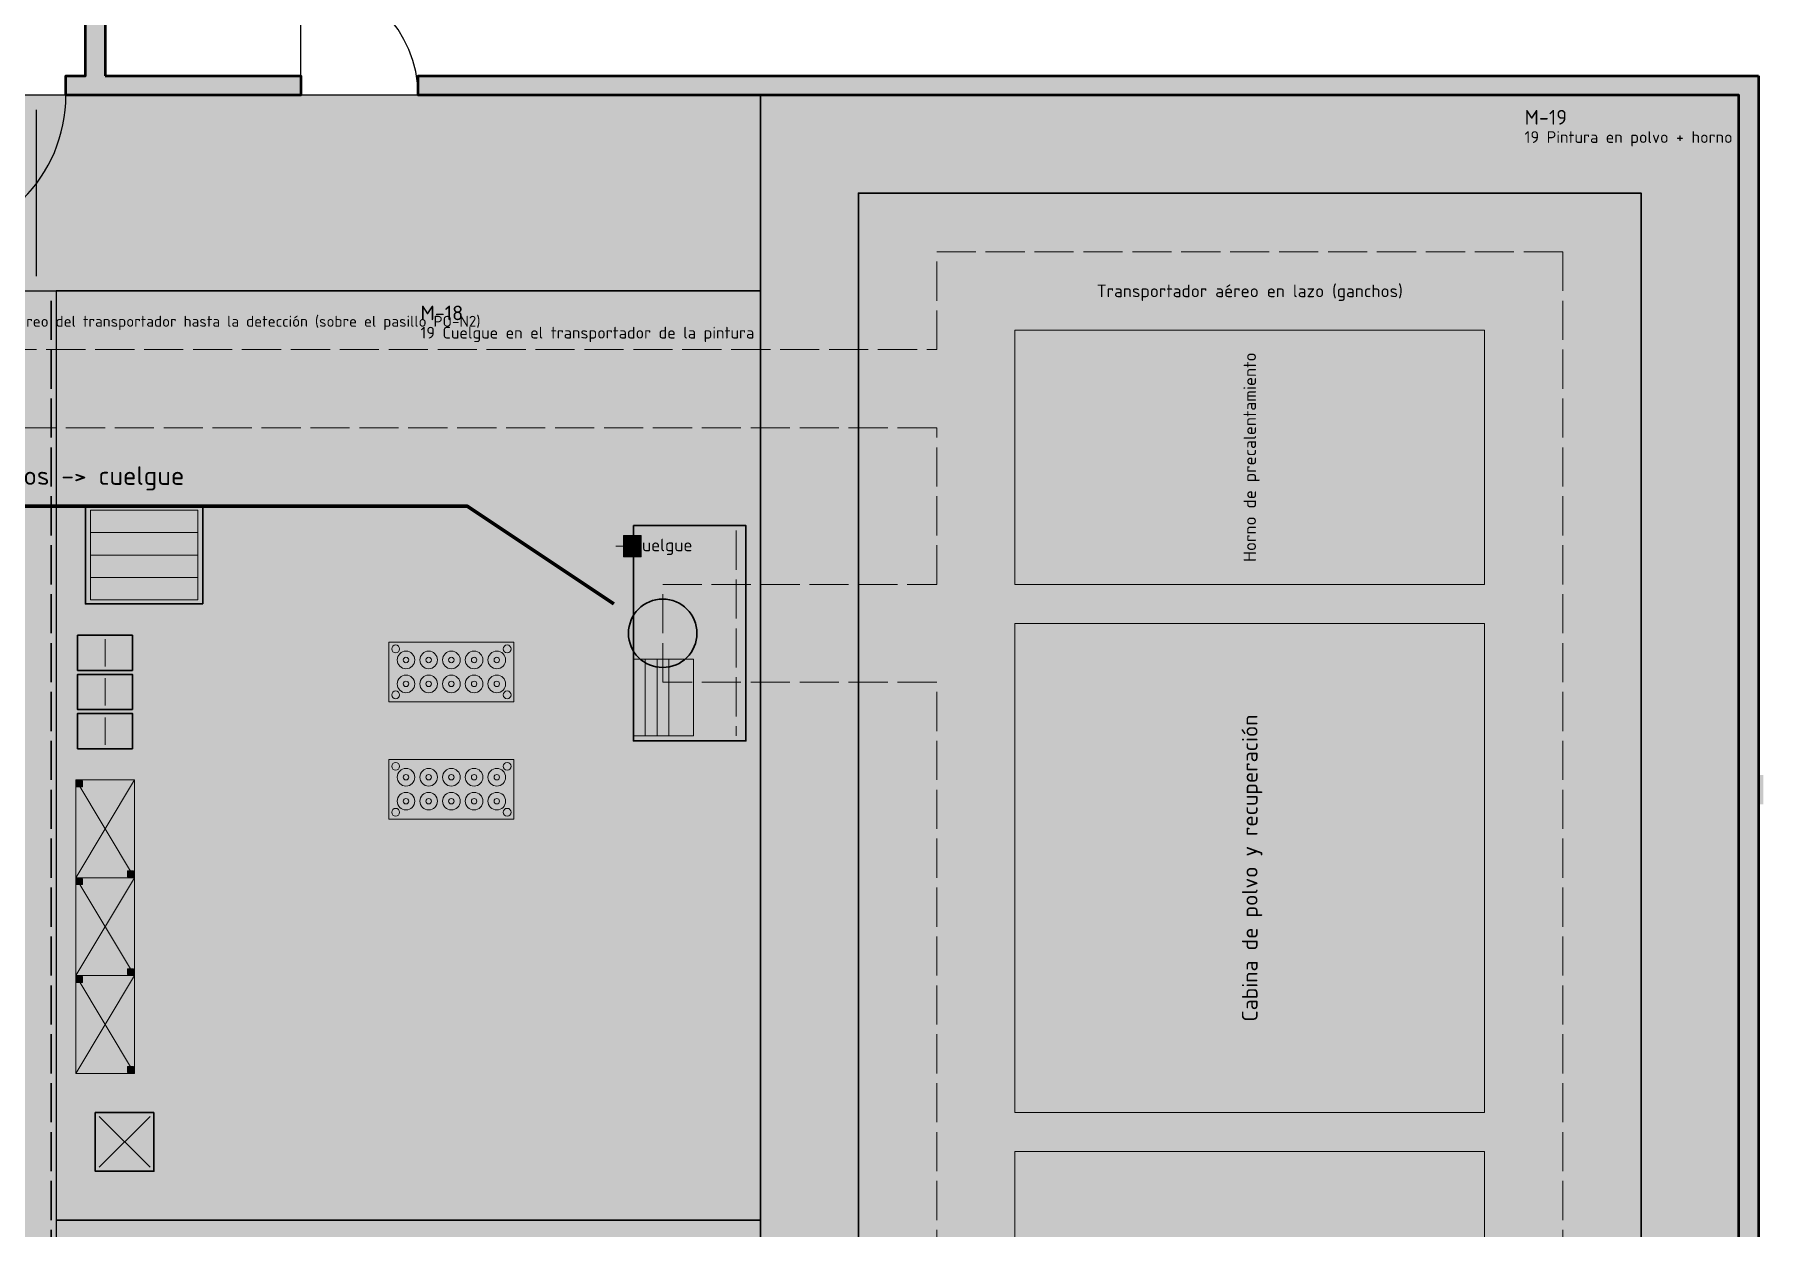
# Model space of a CAD drawing. Header units: millimetres. Extents: x 0 to 1189, y 0 to 841.
# Drawn here: x 702.8 to 879.5, y 574.3 to 696.2 of the extents above; entities that cross this region are included whole.
import ezdxf
from ezdxf.enums import TextEntityAlignment as Align

# ---------------------------------------------------------------- set-up
doc = ezdxf.new("R2010")
doc.units = ezdxf.units.MM
doc.linetypes.add('IRAM-E-TRAZOS', pattern=[5, 4, -1])
for name, color, linetype, lineweight in [('A-ABERTURA', 7, 'CONTINUOUS', 25), ('A-COLUMNA', 7, 'CONTINUOUS', 50), ('A-EQUIPO-FINO', 8, 'CONTINUOUS', 13), ('A-EQUIPO-OCULTO', 8, 'IRAM-E-TRAZOS', 13), ('A-EQUIPO-RELLENO', 9, 'CONTINUOUS', 13), ('A-MURO', 7, 'CONTINUOUS', 50), ('A-RELLENO', 9, 'CONTINUOUS', 13), ('A-SECTOR', 1, 'CONTINUOUS', 25), ('A-SECTOR-TXT', 1, 'CONTINUOUS', 25), ('A-TEXTO', 7, 'CONTINUOUS', 18), ('F-SE', 30, 'CONTINUOUS', 70)]:
    doc.layers.add(name, color=color, linetype=linetype, lineweight=lineweight)
for name, color, linetype, lineweight, true_color in [('A-DEFENSA', 2, 'CONTINUOUS', 35, 0xe6b400), ('A-DEM-RO', 1, 'CONTINUOUS', 35, 0xd21e1e), ('A-EQUIPO', 30, 'CONTINUOUS', 35, 0xe67800), ('A-PASILLO', 2, 'IRAM-E-TRAZOS', 35, 0xd7a500), ('A-SENDA', 2, 'CONTINUOUS', 25, 0xd7a500)]:
    doc.layers.add(name, color=color, linetype=linetype, lineweight=lineweight, true_color=true_color)
doc.styles.add('ISO3098', font='isocpeur.ttf')

msp = doc.modelspace()

# ---------------------------------------------------------------- hatches: boundary and pattern name
at = {"layer": 'A-COLUMNA', "true_color": 0x000000}
h = msp.add_hatch(color=7, dxfattribs=at)
h.dxf.hatch_style = 1
h.paths.add_polyline_path([(723, 688), (727, 688), (727, 692), (723, 692)])
h = msp.add_hatch(color=7, dxfattribs=at)
h.dxf.hatch_style = 1
h.paths.add_polyline_path([(799, 688), (803, 688), (803, 692), (799, 692)])
h = msp.add_hatch(color=7, dxfattribs=at)
h.dxf.hatch_style = 1
h.paths.add_polyline_path([(875, 688), (879, 688), (879, 692), (875, 692)])
h = msp.add_hatch(color=7, dxfattribs=at)
h.dxf.hatch_style = 1
h.paths.add_polyline_path([(876.5, 617.5), (879.5, 617.5), (879.5, 620.5), (876.5, 620.5)])
at = {"layer": 'A-EQUIPO-RELLENO', "true_color": 0xfff8f0}
h = msp.add_hatch(color=7, dxfattribs=at)
h.dxf.hatch_style = 1
h.paths.add_polyline_path([(787, 430), (867, 430), (867, 680), (787, 680)])
at = {"layer": 'A-EQUIPO-RELLENO', "true_color": 0xfae4d2}
h = msp.add_hatch(color=7, dxfattribs=at)
h.dxf.hatch_style = 1
h.paths.add_polyline_path([(803, 640), (851, 640), (851, 666), (803, 666)])
at = {"layer": 'A-EQUIPO-RELLENO', "true_color": 0xeedec0}
h = msp.add_hatch(color=7, dxfattribs=at)
h.dxf.hatch_style = 1
h.paths.add_polyline_path([(719.5, 638.4), (719.5, 647.6), (708.5, 647.6), (708.5, 638.4)])
at = {"layer": 'A-EQUIPO-RELLENO', "true_color": 0xcdd0d4}
h = msp.add_hatch(color=7, dxfattribs=at)
h.dxf.hatch_style = 1
h.paths.add_polyline_path([(763, 645), (763, 642.8), (764.8, 642.8), (764.8, 645)])
at = {"layer": 'A-EQUIPO-RELLENO', "true_color": 0xeedec0}
h = msp.add_hatch(color=7, dxfattribs=at)
h.dxf.hatch_style = 1
h.paths.add_polyline_path([(764, 646), (764, 624), (775.5, 624), (775.5, 646)])
at = {"layer": 'A-EQUIPO-RELLENO', "true_color": 0xfaecc8}
h = msp.add_hatch(color=7, dxfattribs=at)
h.dxf.hatch_style = 1
h.paths.add_polyline_path([(712.8, 631.2), (712.8, 634.8), (707.2, 634.8), (707.2, 631.2)])
at = {"layer": 'A-EQUIPO-RELLENO', "true_color": 0xe8eede}
h = msp.add_hatch(color=7, dxfattribs=at)
h.dxf.hatch_style = 1
h.paths.add_polyline_path([(803, 586), (851, 586), (851, 636), (803, 636)])
at = {"layer": 'A-EQUIPO-RELLENO', "true_color": 0xeeeeee}
h = msp.add_hatch(color=7, dxfattribs=at)
h.dxf.hatch_style = 1
h.paths.add_polyline_path([(739, 628), (751.8, 628), (751.8, 634.1), (739, 634.1)])
at = {"layer": 'A-EQUIPO-RELLENO', "true_color": 0xfaecc8}
h = msp.add_hatch(color=7, dxfattribs=at)
h.dxf.hatch_style = 1
h.paths.add_polyline_path([(712.8, 627.2), (712.8, 630.8), (707.2, 630.8), (707.2, 627.2)])
h = msp.add_hatch(color=7, dxfattribs=at)
h.dxf.hatch_style = 1
h.paths.add_polyline_path([(712.8, 623.2), (712.8, 626.8), (707.2, 626.8), (707.2, 623.2)])
at = {"layer": 'A-EQUIPO-RELLENO', "true_color": 0xeeeeee}
h = msp.add_hatch(color=7, dxfattribs=at)
h.dxf.hatch_style = 1
h.paths.add_polyline_path([(739, 616), (751.8, 616), (751.8, 622.1), (739, 622.1)])
h = msp.add_hatch(color=7, dxfattribs=at)
h.dxf.hatch_style = 1
h.paths.add_polyline_path([(713, 610), (713, 620), (707, 620), (707, 610)])
at = {"layer": 'A-EQUIPO-RELLENO', "true_color": 0x969ba0}
h = msp.add_hatch(color=7, dxfattribs=at)
h.dxf.hatch_style = 1
h.paths.add_polyline_path([(707.7, 619.3), (707.7, 619.9), (707.1, 619.9), (707.1, 619.3)])
at = {"layer": 'A-EQUIPO-RELLENO', "true_color": 0xeeeeee}
h = msp.add_hatch(color=7, dxfattribs=at)
h.dxf.hatch_style = 1
h.paths.add_polyline_path([(713, 600), (713, 610), (707, 610), (707, 600)])
at = {"layer": 'A-EQUIPO-RELLENO', "true_color": 0x969ba0}
h = msp.add_hatch(color=7, dxfattribs=at)
h.dxf.hatch_style = 1
h.paths.add_polyline_path([(707.7, 609.3), (707.7, 609.9), (707.1, 609.9), (707.1, 609.3)])
h = msp.add_hatch(color=7, dxfattribs=at)
h.dxf.hatch_style = 1
h.paths.add_polyline_path([(712.9, 610.1), (712.9, 610.7), (712.3, 610.7), (712.3, 610.1)])
at = {"layer": 'A-EQUIPO-RELLENO', "true_color": 0xeeeeee}
h = msp.add_hatch(color=7, dxfattribs=at)
h.dxf.hatch_style = 1
h.paths.add_polyline_path([(713, 590), (713, 600), (707, 600), (707, 590)])
at = {"layer": 'A-EQUIPO-RELLENO', "true_color": 0x969ba0}
h = msp.add_hatch(color=7, dxfattribs=at)
h.dxf.hatch_style = 1
h.paths.add_polyline_path([(707.7, 599.3), (707.7, 599.9), (707.1, 599.9), (707.1, 599.3)])
h = msp.add_hatch(color=7, dxfattribs=at)
h.dxf.hatch_style = 1
h.paths.add_polyline_path([(712.9, 600.1), (712.9, 600.7), (712.3, 600.7), (712.3, 600.1)])
h = msp.add_hatch(color=7, dxfattribs=at)
h.dxf.hatch_style = 1
h.paths.add_polyline_path([(712.9, 590.1), (712.9, 590.7), (712.3, 590.7), (712.3, 590.1)])
at = {"layer": 'A-EQUIPO-RELLENO', "true_color": 0xf5cdc8}
h = msp.add_hatch(color=7, dxfattribs=at)
h.dxf.hatch_style = 1
h.paths.add_polyline_path([(715, 586), (709, 586), (709, 580), (715, 580)])
at = {"layer": 'A-EQUIPO-RELLENO', "true_color": 0xfad7c8}
h = msp.add_hatch(color=7, dxfattribs=at)
h.dxf.hatch_style = 1
h.paths.add_polyline_path([(803, 488), (851, 488), (851, 582), (803, 582)])
at = {"layer": 'A-MURO', "true_color": 0x464646}
h = msp.add_hatch(color=7, dxfattribs=at)
h.dxf.hatch_style = 1
h.paths.add_polyline_path([(730, 692), (730, 690), (706, 690), (706, 692), (708, 692), (708, 705), (710, 705), (710, 692)])
h = msp.add_hatch(color=7, dxfattribs=at)
h.dxf.hatch_style = 1
h.paths.add_polyline_path([(879, 692), (879, 419.5), (877, 419.5), (877, 690), (742, 690), (742, 692)])
at = {"layer": 'A-RELLENO', "true_color": 0xfff4b4}
h = msp.add_hatch(color=7, dxfattribs=at)
h.dxf.hatch_style = 1
h.paths.add_polyline_path([(257, 670), (777, 670), (777, 690), (257, 690)])
at = {"layer": 'A-RELLENO', "true_color": 0xf6cfc3}
h = msp.add_hatch(color=7, dxfattribs=at)
h.dxf.hatch_style = 1
h.paths.add_polyline_path([(777, 420), (877, 420), (877, 690), (777, 690)])
at = {"layer": 'A-RELLENO', "true_color": 0xf6f6f6}
h = msp.add_hatch(color=7, dxfattribs=at)
h.dxf.hatch_style = 1
h.paths.add_polyline_path([(690, 420), (705, 420), (705, 670), (690, 670)])
at = {"layer": 'A-RELLENO', "true_color": 0xfde4c8}
h = msp.add_hatch(color=7, dxfattribs=at)
h.dxf.hatch_style = 1
h.paths.add_polyline_path([(705, 575), (777, 575), (777, 670), (705, 670)])
at = {"layer": 'A-RELLENO', "true_color": 0xf8d9c0}
h = msp.add_hatch(color=7, dxfattribs=at)
h.dxf.hatch_style = 1
h.paths.add_polyline_path([(705, 470), (777, 470), (777, 575), (705, 575)])
at = {"layer": 'F-SE', "true_color": 0xeb7800}
h = msp.add_hatch(color=7, dxfattribs=at)
h.dxf.hatch_style = 1
h.paths.add_polyline_path([(723.6, 648), (720.4, 648.8), (720.4, 647.2)])
h = msp.add_hatch(color=7, dxfattribs=at)
h.dxf.hatch_style = 1
h.paths.add_polyline_path([(756.65, 641.57), (754.43, 644.01), (753.55, 642.67)])
h = msp.add_hatch(color=7, dxfattribs=at)
h.dxf.hatch_style = 1
h.paths.add_polyline_path([(762, 638), (759.78, 640.44), (758.89, 639.11)])

# ---------------------------------------------------------------- linework, layer by layer
at = {"layer": 'A-ABERTURA'}
msp.add_line((730, 690), (730, 702), dxfattribs=at)
for centre, radius, start, end in [((730, 690), 12, 0, 90), ((691, 690), 15, -90, 0)]:
    msp.add_arc(centre, radius, start, end, dxfattribs=at)
at = {"layer": 'A-DEFENSA'}
msp.add_line((707, 670), (777, 670), dxfattribs=at)
at = {"layer": 'A-DEM-RO'}
for p, q in [((714.6, 585.6), (709.4, 580.4)), ((714.6, 580.4), (709.4, 585.6))]:
    msp.add_line(p, q, dxfattribs=at)
msp.add_lwpolyline([(715, 586), (709, 586), (709, 580), (715, 580)], close=True, dxfattribs=at)
at = {"layer": 'A-EQUIPO'}
for points in [[(787, 430), (867, 430), (867, 680), (787, 680)], [(720, 638), (720, 648), (708, 648), (708, 638)], [(764, 646), (764, 624), (775.5, 624), (775.5, 646)], [(712.8, 631.2), (712.8, 634.8), (707.2, 634.8), (707.2, 631.2)], [(712.8, 627.2), (712.8, 630.8), (707.2, 630.8), (707.2, 627.2)], [(712.8, 623.2), (712.8, 626.8), (707.2, 626.8), (707.2, 623.2)]]:
    msp.add_lwpolyline(points, close=True, dxfattribs=at)
msp.add_circle((767, 635), 3.5, dxfattribs=at)
at = {"layer": 'A-EQUIPO-FINO'}
for p, q in [((719.5, 645.3), (708.5, 645.3)), ((763, 643.9), (762.2, 643.9)), ((719.5, 643), (708.5, 643)), ((719.5, 640.7), (708.5, 640.7)), ((710, 631.6), (710, 634.4)), ((765.21, 632.36), (765.21, 624.5)), ((766.42, 632.36), (766.42, 624.5)), ((767.64, 632.36), (767.64, 624.5)), ((710, 627.6), (710, 630.4)), ((710, 623.6), (710, 626.4)), ((713, 610), (707, 620)), ((707, 610), (713, 620)), ((713, 600), (707, 610)), ((707, 600), (713, 610)), ((713, 590), (707, 600)), ((707, 590), (713, 600))]:
    msp.add_line(p, q, dxfattribs=at)
for points in [[(803, 640), (851, 640), (851, 666), (803, 666)], [(719.5, 638.4), (719.5, 647.6), (708.5, 647.6), (708.5, 638.4)], [(763, 645), (763, 642.8), (764.8, 642.8), (764.8, 645)], [(803, 586), (851, 586), (851, 636), (803, 636)], [(739, 628), (751.8, 628), (751.8, 634.1), (739, 634.1)], [(764, 632.36), (764, 624.5), (770.15, 624.5), (770.15, 632.36)], [(739, 616), (751.8, 616), (751.8, 622.1), (739, 622.1)], [(713, 610), (713, 620), (707, 620), (707, 610)], [(707.7, 619.3), (707.7, 619.9), (707.1, 619.9), (707.1, 619.3)], [(713, 600), (713, 610), (707, 610), (707, 600)], [(707.7, 609.3), (707.7, 609.9), (707.1, 609.9), (707.1, 609.3)], [(712.9, 610.1), (712.9, 610.7), (712.3, 610.7), (712.3, 610.1)], [(713, 590), (713, 600), (707, 600), (707, 590)], [(707.7, 599.3), (707.7, 599.9), (707.1, 599.9), (707.1, 599.3)], [(712.9, 600.1), (712.9, 600.7), (712.3, 600.7), (712.3, 600.1)], [(712.9, 590.1), (712.9, 590.7), (712.3, 590.7), (712.3, 590.1)], [(803, 488), (851, 488), (851, 582), (803, 582)]]:
    msp.add_lwpolyline(points, close=True, dxfattribs=at)
for centre, radius in [((739.7, 633.4), 0.4), ((740.76, 632.27), 0.9), ((743.08, 632.27), 0.9), ((745.4, 632.27), 0.9), ((747.72, 632.27), 0.9), ((750.04, 632.27), 0.9), ((751.1, 633.4), 0.4), ((740.76, 632.27), 0.28), ((743.08, 632.27), 0.28), ((745.4, 632.27), 0.28), ((747.72, 632.27), 0.28), ((750.04, 632.27), 0.28), ((739.7, 628.7), 0.4), ((740.76, 629.82), 0.9), ((740.76, 629.82), 0.28), ((743.08, 629.82), 0.9), ((743.08, 629.82), 0.28), ((745.4, 629.82), 0.9), ((745.4, 629.82), 0.28), ((747.72, 629.82), 0.9), ((747.72, 629.82), 0.28), ((750.04, 629.82), 0.9), ((750.04, 629.82), 0.28), ((751.1, 628.7), 0.4), ((739.7, 621.4), 0.4), ((740.76, 620.28), 0.9), ((740.76, 620.28), 0.28), ((743.08, 620.28), 0.9), ((743.08, 620.28), 0.28), ((745.4, 620.28), 0.9), ((745.4, 620.28), 0.28), ((747.72, 620.28), 0.9), ((747.72, 620.28), 0.28), ((750.04, 620.28), 0.9), ((750.04, 620.28), 0.28), ((751.1, 621.4), 0.4), ((740.76, 617.83), 0.9), ((743.08, 617.83), 0.9), ((745.4, 617.83), 0.9), ((747.72, 617.83), 0.9), ((750.04, 617.83), 0.9), ((739.7, 616.7), 0.4), ((740.76, 617.83), 0.28), ((743.08, 617.83), 0.28), ((745.4, 617.83), 0.28), ((747.72, 617.83), 0.28), ((750.04, 617.83), 0.28), ((751.1, 616.7), 0.4)]:
    msp.add_circle(centre, radius, dxfattribs=at)
at = {"layer": 'A-EQUIPO-OCULTO'}
msp.add_line((774.5, 645.5), (774.5, 624.5), dxfattribs=at)
msp.add_lwpolyline([(795, 630), (767, 630), (767, 640), (795, 640), (795, 656), (654, 656), (654, 664), (795, 664), (795, 674), (859, 674), (859, 436), (795, 436), (795, 440), (769, 440), (769, 450), (795, 450), (795, 630)], dxfattribs=at)
at = {"layer": 'A-MURO'}
for points in [[(710, 692), (730, 692), (730, 690), (706, 690), (706, 692), (708, 692), (708, 705)], [(710, 705), (710, 692)]]:
    msp.add_lwpolyline(points, dxfattribs=at)
msp.add_lwpolyline([(879, 692), (879, 419.5), (877, 419.5), (877, 690), (742, 690), (742, 692)], close=True, dxfattribs=at)
at = {"layer": 'A-PASILLO'}
msp.add_line((704.5, 420), (704.5, 670), dxfattribs=at)
at = {"layer": 'A-SECTOR'}
for points in [[(777, 420), (877, 420), (877, 690), (777, 690)], [(705, 575), (777, 575), (777, 670), (705, 670)], [(705, 470), (777, 470), (777, 575), (705, 575)]]:
    msp.add_lwpolyline(points, close=True, dxfattribs=at)
at = {"layer": 'A-SENDA'}
msp.add_line((703, 671.5), (703, 688.5), dxfattribs=at)
msp.add_lwpolyline([(257, 670), (777, 670), (777, 690), (257, 690)], close=True, dxfattribs=at)
at = {"layer": 'F-SE'}
msp.add_lwpolyline([(663, 637), (663, 648), (747, 648), (762, 638)], dxfattribs=at)

# ---------------------------------------------------------------- texts
at = {"layer": 'A-SECTOR-TXT', "style": 'ISO3098'}
for s, height, p in [('M-19', 1.5, (855.09, 688.5)), ('19 Pintura en polvo + horno', 1.2, (855.09, 686.33)), ('M-18', 1.5, (742.24, 668.5)), ('19 Cuelgue en el transportador de la pintura', 1.2, (742.24, 666.33))]:
    msp.add_text(s, height=height, dxfattribs=at).set_placement(p, align=Align.TOP_LEFT)
at = {"layer": 'A-TEXTO', "style": 'ISO3098'}
msp.add_text('Transportador aéreo en lazo (ganchos)', height=1.28, dxfattribs=at).set_placement((827, 670), align=Align.MIDDLE_CENTER)
for s, height, p in [('Ramal aéreo del transportador hasta la detección (sobre el pasillo PO-N2)', 1.12, (722, 666)), ('Cuelgue', 1.28, (767, 643))]:
    msp.add_text(s, height=height, dxfattribs=at).set_placement(p, align=Align.BOTTOM_CENTER)
for s, height, p in [('Horno de precalentamiento', 1.28, (827, 653)), ('Cabina de polvo y recuperación', 1.6, (827, 611))]:
    msp.add_text(s, height=height, rotation=90, dxfattribs=at).set_placement(p, align=Align.MIDDLE_CENTER)
at = {"layer": 'F-SE', "style": 'ISO3098'}
msp.add_text('Aprobados -> cuelgue', height=1.9, dxfattribs=at).set_placement((705, 649.6), align=Align.BOTTOM_CENTER)

doc.saveas('drawing.dxf')
